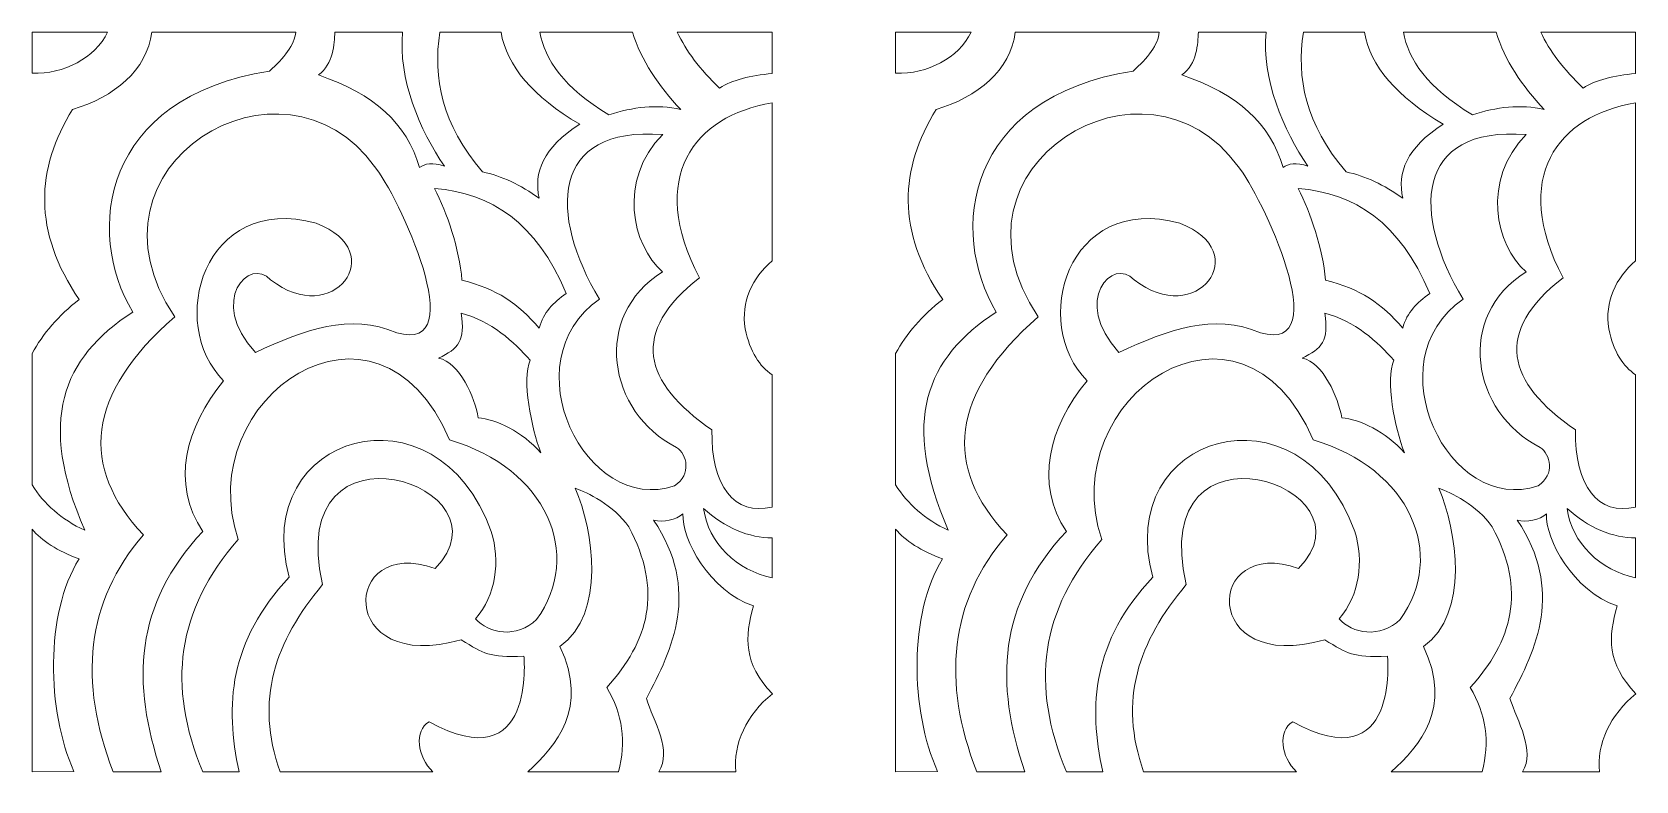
# Model space of a CAD drawing. Header units: centimetres. Extents: x -28.8 to 28.8, y -13.6 to 13.3.
import ezdxf

# ---------------------------------------------------------------- set-up
doc = ezdxf.new("R2010")
doc.units = ezdxf.units.CM
doc.header["$MEASUREMENT"] = 0
doc.layers.add('layer 1', color=7, linetype='Continuous')

msp = doc.modelspace()

# ---------------------------------------------------------------- linework, layer by layer
at = {"layer": 'layer 1', "color": 242, "lineweight": 9}
for points, knots in [([(-28.82835, 1.73732), (-28.44092, 2.44754), (-27.87738, 3.11486), (-27.13587, 3.6808), (-27.13587, 3.6808), (-28.80458, 6.13176), (-28.69527, 8.39112), (-27.36943, 10.51936), (-27.36943, 10.51936), (-25.89087, 10.9556), (-24.68468, 11.92938), (-24.52879, 13.29993), (-24.52879, 13.29993), (-24.52879, 13.29993), (-19.35021, 13.29993), (-19.35021, 13.29993), (-19.35021, 13.29993), (-19.38934, 12.84824), (-19.77112, 12.35361), (-20.29504, 11.89914), (-20.29504, 11.89914), (-26.32165, 10.94625), (-26.94044, 6.12608), (-25.20976, 3.23387), (-25.20976, 3.23387), (-27.7645, 1.56134), (-28.63441, -0.67425), (-26.93449, -4.61592), (-26.93449, -4.61592), (-27.77272, -4.2295), (-28.40487, -3.65945), (-28.82835, -2.984), (-28.82835, -2.984), (-28.82835, -2.984), (-28.82835, 1.73732), (-28.82835, 1.73732)], [0, 0, 0, 0, 0.1, 0.1, 0.1, 0.1, 0.2, 0.2, 0.2, 0.2, 0.3, 0.3, 0.3, 0.3, 0.4, 0.4, 0.4, 0.4, 0.5, 0.5, 0.5, 0.5, 0.6, 0.6, 0.6, 0.6, 0.7, 0.7, 0.7, 0.7, 0.8, 0.8, 0.8, 0.8, 1, 1, 1, 1]), ([(-26.11352, 13.29993), (-26.57134, 12.35438), (-27.67509, 11.79043), (-28.82834, 11.81859), (-28.82834, 11.81859), (-28.82834, 11.81859), (-28.82834, 13.29993), (-28.82834, 13.29993), (-28.82834, 13.29993), (-28.82834, 13.29993), (-26.11352, 13.29993), (-26.11352, 13.29993)], [0, 0, 0, 0, 0.25, 0.25, 0.25, 0.25, 0.5, 0.5, 0.5, 0.5, 1, 1, 1, 1]), ([(-15.50629, 13.29994), (-15.68377, 11.63573), (-14.88047, 9.74776), (-14.00758, 8.47756), (-14.00758, 8.47756), (-14.42974, 8.62377), (-14.70867, 8.58125), (-14.89835, 8.42446), (-14.89835, 8.42446), (-15.37217, 10.03642), (-16.51908, 11.06621), (-18.53718, 11.75713), (-18.53718, 11.75713), (-17.98727, 12.15617), (-17.96959, 12.88122), (-17.943, 13.29994), (-17.943, 13.29994), (-17.943, 13.29994), (-15.50629, 13.29994), (-15.50629, 13.29994)], [0, 0, 0, 0, 0.16666667, 0.16666667, 0.16666667, 0.16666667, 0.33333333, 0.33333333, 0.33333333, 0.33333333, 0.5, 0.5, 0.5, 0.5, 0.66666667, 0.66666667, 0.66666667, 0.66666667, 1, 1, 1, 1]), ([(-11.97018, 13.29993), (-11.77295, 12.08357), (-10.81339, 10.97483), (-9.14073, 9.98682), (-9.14073, 9.98682), (-10.47351, 9.13453), (-10.79633, 8.25302), (-10.60051, 7.3241), (-10.60051, 7.3241), (-11.26426, 7.8048), (-11.95441, 8.13366), (-12.6357, 8.2693), (-12.6357, 8.2693), (-14.10271, 10.00168), (-14.42503, 11.64018), (-14.16799, 13.29994), (-14.16799, 13.29994), (-14.16799, 13.29994), (-11.97018, 13.29993), (-11.97018, 13.29993)], [0, 0, 0, 0, 0.16666667, 0.16666667, 0.16666667, 0.16666667, 0.33333333, 0.33333333, 0.33333333, 0.33333333, 0.5, 0.5, 0.5, 0.5, 0.66666667, 0.66666667, 0.66666667, 0.66666667, 1, 1, 1, 1]), ([(-7.23934, 13.29993), (-6.93418, 12.27972), (-6.3042, 11.36097), (-5.50995, 10.51257), (-5.50995, 10.51257), (-6.37086, 10.72036), (-7.23177, 10.59805), (-8.09266, 10.32571), (-8.09266, 10.32571), (-9.70742, 11.29539), (-10.40506, 12.31222), (-10.57052, 13.29994), (-10.57052, 13.29994), (-10.57052, 13.29994), (-7.23934, 13.29993), (-7.23934, 13.29993)], [0, 0, 0, 0, 0.2, 0.2, 0.2, 0.2, 0.4, 0.4, 0.4, 0.4, 0.6, 0.6, 0.6, 0.6, 1, 1, 1, 1]), ([(-5.63458, 13.29993), (-5.32504, 12.62966), (-4.82025, 11.96163), (-4.11194, 11.2819), (-4.11194, 11.2819), (-3.66256, 11.58843), (-3.00179, 11.73244), (-2.22835, 11.80935), (-2.22835, 11.80935), (-2.22835, 11.80935), (-2.22834, 13.29993), (-2.22834, 13.29993), (-2.22834, 13.29993), (-2.22834, 13.29993), (-5.63458, 13.29993), (-5.63458, 13.29993)], [0, 0, 0, 0, 0.2, 0.2, 0.2, 0.2, 0.4, 0.4, 0.4, 0.4, 0.6, 0.6, 0.6, 0.6, 1, 1, 1, 1]), ([(-25.91538, -13.2959), (-27.16645, -10.05281), (-26.90012, -7.18317), (-24.82414, -4.7792), (-24.82414, -4.7792), (-27.12671, -2.33801), (-26.88852, 0.26748), (-23.70123, 3.06373), (-23.70123, 3.06373), (-27.39894, 8.52219), (-19.80159, 13.05184), (-16.51456, 8.4618), (-16.51456, 8.4618), (-15.69553, 7.48207), (-12.95914, 1.70555), (-15.71567, 2.48563), (-15.71567, 2.48563), (-17.41907, 3.21568), (-19.01868, 2.59897), (-20.79992, 1.78044), (-20.79992, 1.78044), (-22.52379, 3.63804), (-20.99617, 5.2334), (-20.25762, 4.39509), (-20.25762, 4.39509), (-18.0076, 2.62735), (-15.91971, 5.39269), (-18.61067, 6.42845), (-18.61067, 6.42845), (-22.67904, 7.52711), (-23.99665, 2.79729), (-21.94198, 0.7641), (-21.94198, 0.7641), (-23.32151, -0.92255), (-23.84371, -2.92501), (-22.6906, -4.65818), (-22.6906, -4.65818), (-25.15181, -7.2755), (-25.26654, -10.09755), (-24.18572, -13.29584), (-24.18572, -13.29584), (-24.18572, -13.29584), (-25.91538, -13.2959), (-25.91538, -13.2959)], [0, 0, 0, 0, 0.08333333, 0.08333333, 0.08333333, 0.08333333, 0.16666667, 0.16666667, 0.16666667, 0.16666667, 0.25, 0.25, 0.25, 0.25, 0.33333333, 0.33333333, 0.33333333, 0.33333333, 0.41666667, 0.41666667, 0.41666667, 0.41666667, 0.5, 0.5, 0.5, 0.5, 0.58333333, 0.58333333, 0.58333333, 0.58333333, 0.66666667, 0.66666667, 0.66666667, 0.66666667, 0.75, 0.75, 0.75, 0.75, 0.83333333, 0.83333333, 0.83333333, 0.83333333, 1, 1, 1, 1]), ([(-2.22834, -3.78112), (-3.57135, -4.10159), (-4.43292, -3.01997), (-4.38704, -1.00298), (-4.38704, -1.00298), (-6.87619, 0.69957), (-7.33788, 2.507), (-4.8362, 4.46771), (-4.8362, 4.46771), (-6.72638, 8.07381), (-5.03287, 10.28634), (-2.22835, 10.75265), (-2.22835, 10.75265), (-2.22835, 10.75265), (-2.22835, 5.06988), (-2.22835, 5.06988), (-2.22835, 5.06988), (-2.93944, 4.46516), (-3.35089, 3.60476), (-3.18925, 2.62802), (-3.18925, 2.62802), (-3.0273, 1.80138), (-2.66699, 1.27702), (-2.22835, 0.97792), (-2.22835, 0.97792), (-2.22835, 0.97792), (-2.22834, -3.78112), (-2.22834, -3.78112)], [0, 0, 0, 0, 0.125, 0.125, 0.125, 0.125, 0.25, 0.25, 0.25, 0.25, 0.375, 0.375, 0.375, 0.375, 0.5, 0.5, 0.5, 0.5, 0.625, 0.625, 0.625, 0.625, 0.75, 0.75, 0.75, 0.75, 1, 1, 1, 1]), ([(-5.65968, -1.63235), (-8.14411, -0.38168), (-8.70616, 3.10746), (-6.16247, 4.67285), (-6.16247, 4.67285), (-7.25846, 5.63066), (-7.78234, 7.98478), (-6.15741, 9.61313), (-6.15741, 9.61313), (-10.20627, 9.93214), (-10.25462, 6.7229), (-8.42954, 3.6931), (-8.42954, 3.6931), (-11.66884, 1.45496), (-8.92081, -4.11456), (-5.73455, -3.01213), (-5.73455, -3.01213), (-5.10296, -2.59659), (-5.28705, -1.89066), (-5.65968, -1.63235)], [0, 0, 0, 0, 0.16666667, 0.16666667, 0.16666667, 0.16666667, 0.33333333, 0.33333333, 0.33333333, 0.33333333, 0.5, 0.5, 0.5, 0.5, 0.66666667, 0.66666667, 0.66666667, 0.66666667, 1, 1, 1, 1]), ([(-10.60051, 2.65221), (-10.43997, 3.23198), (-10.09459, 3.5615), (-9.62351, 3.90503), (-9.62351, 3.90503), (-10.72226, 6.47031), (-12.31011, 7.50017), (-14.35635, 7.67772), (-14.35635, 7.67772), (-13.90512, 6.78046), (-13.47857, 5.53197), (-13.37317, 4.3748), (-13.37317, 4.3748), (-12.1208, 4.06715), (-11.35379, 3.54077), (-10.60051, 2.65221)], [0, 0, 0, 0, 0.2, 0.2, 0.2, 0.2, 0.4, 0.4, 0.4, 0.4, 0.6, 0.6, 0.6, 0.6, 1, 1, 1, 1]), ([(-12.88269, -7.79383), (-12.43211, -8.33104), (-11.39945, -8.51505), (-10.69203, -7.82635), (-10.69203, -7.82635), (-9.01079, -5.48916), (-10.32427, -2.39859), (-13.81954, -1.36608), (-13.81954, -1.36608), (-16.41897, 4.72065), (-23.13609, 0.14948), (-21.41795, -4.94866), (-21.41795, -4.94866), (-23.63306, -7.47819), (-23.98687, -10.18932), (-22.6906, -13.29993), (-22.6906, -13.29993), (-22.6906, -13.29993), (-21.38256, -13.29993), (-21.38256, -13.29993), (-21.38256, -13.29993), (-21.91407, -10.9093), (-21.74028, -8.60178), (-19.58385, -6.30423), (-19.58385, -6.30423), (-21.00939, -1.13203), (-14.27811, 0.81257), (-12.32232, -4.65818), (-12.32232, -4.65818), (-11.98804, -5.71521), (-12.15285, -6.9623), (-12.88269, -7.79383)], [0, 0, 0, 0, 0.11111111, 0.11111111, 0.11111111, 0.11111111, 0.22222222, 0.22222222, 0.22222222, 0.22222222, 0.33333333, 0.33333333, 0.33333333, 0.33333333, 0.44444444, 0.44444444, 0.44444444, 0.44444444, 0.55555556, 0.55555556, 0.55555556, 0.55555556, 0.66666667, 0.66666667, 0.66666667, 0.66666667, 0.77777778, 0.77777778, 0.77777778, 0.77777778, 1, 1, 1, 1]), ([(-12.78855, -0.56789), (-12.15547, -0.62349), (-11.20891, -1.06647), (-10.5385, -1.82497), (-10.5385, -1.82497), (-10.87951, -0.93013), (-11.23573, 0.79966), (-10.9205, 1.49645), (-10.9205, 1.49645), (-11.49133, 2.15404), (-12.33476, 2.92117), (-13.40462, 3.19149), (-13.40462, 3.19149), (-13.24551, 2.21009), (-13.50683, 1.90589), (-14.2171, 1.57696), (-14.2171, 1.57696), (-13.45001, 1.41356), (-12.92086, 0.15426), (-12.78855, -0.56789)], [0, 0, 0, 0, 0.16666667, 0.16666667, 0.16666667, 0.16666667, 0.33333333, 0.33333333, 0.33333333, 0.33333333, 0.5, 0.5, 0.5, 0.5, 0.66666667, 0.66666667, 0.66666667, 0.66666667, 1, 1, 1, 1]), ([(-11.14804, -9.1431), (-11.14805, -9.1431), (-10.69319, -13.62791), (-14.5554, -11.50107), (-14.5554, -11.50107), (-15.09982, -11.81862), (-14.98095, -12.76826), (-14.41866, -13.29584), (-14.41866, -13.29584), (-14.41866, -13.29584), (-19.91313, -13.2955), (-19.91313, -13.2955), (-19.91313, -13.2955), (-20.82828, -10.7276), (-20.10473, -8.61669), (-18.38609, -6.5705), (-18.38609, -6.5705), (-19.82718, -0.27161), (-11.40758, -3.01296), (-14.34357, -5.98954), (-14.34357, -5.98954), (-17.71956, -4.77148), (-17.89493, -9.84388), (-13.39765, -8.55303), (-13.39765, -8.55303), (-12.56975, -9.06818), (-12.41998, -9.18557), (-11.14804, -9.1431)], [0, 0, 0, 0, 0.125, 0.125, 0.125, 0.125, 0.25, 0.25, 0.25, 0.25, 0.375, 0.375, 0.375, 0.375, 0.5, 0.5, 0.5, 0.5, 0.625, 0.625, 0.625, 0.625, 0.75, 0.75, 0.75, 0.75, 1, 1, 1, 1]), ([(-11.01226, -13.29993), (-9.97697, -12.34816), (-8.80557, -11.01083), (-9.85191, -8.7975), (-9.85191, -8.7975), (-8.18822, -7.60484), (-8.64902, -4.63335), (-9.29916, -3.09957), (-9.29916, -3.09957), (-8.89396, -3.24993), (-7.91231, -3.71811), (-7.38148, -4.48873), (-7.38148, -4.48873), (-6.14227, -6.77024), (-6.66609, -8.62642), (-8.17198, -10.26234), (-8.17198, -10.26234), (-7.59802, -11.22408), (-7.46354, -12.23729), (-7.74425, -13.29579), (-7.74425, -13.29579), (-7.74425, -13.29579), (-11.01226, -13.29993), (-11.01226, -13.29993)], [0, 0, 0, 0, 0.14285714, 0.14285714, 0.14285714, 0.14285714, 0.28571429, 0.28571429, 0.28571429, 0.28571429, 0.42857143, 0.42857143, 0.42857143, 0.42857143, 0.57142857, 0.57142857, 0.57142857, 0.57142857, 0.71428571, 0.71428571, 0.71428571, 0.71428571, 1, 1, 1, 1]), ([(-6.29771, -13.29485), (-5.81111, -12.55656), (-6.48804, -11.47622), (-6.74517, -10.66141), (-6.74517, -10.66141), (-5.79825, -8.88372), (-4.79504, -6.79248), (-6.48315, -4.24666), (-6.48315, -4.24666), (-6.13679, -4.34797), (-5.67829, -4.24456), (-5.43005, -4.02154), (-5.43005, -4.02154), (-5.48266, -4.9365), (-4.46983, -6.79899), (-2.89372, -7.33586), (-2.89372, -7.33586), (-3.21223, -8.46284), (-3.26466, -9.40467), (-2.21607, -10.49197), (-2.21607, -10.49197), (-3.13551, -11.24482), (-3.63816, -12.30483), (-3.52613, -13.29993), (-3.52613, -13.29993), (-3.52613, -13.29993), (-6.29771, -13.29485), (-6.29771, -13.29485)], [0, 0, 0, 0, 0.125, 0.125, 0.125, 0.125, 0.25, 0.25, 0.25, 0.25, 0.375, 0.375, 0.375, 0.375, 0.5, 0.5, 0.5, 0.5, 0.625, 0.625, 0.625, 0.625, 0.75, 0.75, 0.75, 0.75, 1, 1, 1, 1]), ([(-2.22835, -6.32696), (-3.48433, -6.0544), (-4.53254, -5.07371), (-4.68648, -3.83516), (-4.68648, -3.83516), (-3.9501, -4.50402), (-3.03202, -4.90014), (-2.22834, -4.88882), (-2.22834, -4.88882), (-2.22834, -4.88882), (-2.22835, -6.32696), (-2.22835, -6.32696)], [0, 0, 0, 0, 0.25, 0.25, 0.25, 0.25, 0.5, 0.5, 0.5, 0.5, 1, 1, 1, 1]), ([(-28.82837, -4.57553), (-28.49202, -4.98699), (-27.90692, -5.36216), (-27.13939, -5.64747), (-27.13939, -5.64747), (-28.36766, -7.60487), (-28.29971, -11.10613), (-27.32414, -13.28281), (-27.32414, -13.28281), (-27.32414, -13.28281), (-28.82835, -13.29993), (-28.82835, -13.29993), (-28.82835, -13.29993), (-28.82835, -13.29993), (-28.82837, -4.57553), (-28.82837, -4.57553)], [0, 0, 0, 0, 0.2, 0.2, 0.2, 0.2, 0.4, 0.4, 0.4, 0.4, 0.6, 0.6, 0.6, 0.6, 1, 1, 1, 1])]:
    msp.add_open_spline(points, degree=3, knots=knots, dxfattribs=at)
at = {"layer": 'layer 1', "color": 177, "lineweight": 9}
for points, knots in [([(2.2161, 1.73732), (2.60353, 2.44754), (3.16707, 3.11486), (3.90858, 3.6808), (3.90858, 3.6808), (2.23987, 6.13176), (2.34918, 8.39112), (3.67502, 10.51936), (3.67502, 10.51936), (5.15358, 10.9556), (6.35977, 11.92938), (6.51566, 13.29993), (6.51566, 13.29993), (6.51566, 13.29993), (11.69424, 13.29993), (11.69424, 13.29993), (11.69424, 13.29993), (11.65511, 12.84824), (11.27333, 12.35361), (10.74941, 11.89914), (10.74941, 11.89914), (4.7228, 10.94625), (4.10401, 6.12608), (5.83469, 3.23387), (5.83469, 3.23387), (3.27995, 1.56134), (2.41004, -0.67425), (4.10996, -4.61592), (4.10996, -4.61592), (3.27173, -4.2295), (2.63958, -3.65945), (2.2161, -2.984), (2.2161, -2.984), (2.2161, -2.984), (2.2161, 1.73732), (2.2161, 1.73732)], [0, 0, 0, 0, 0.1, 0.1, 0.1, 0.1, 0.2, 0.2, 0.2, 0.2, 0.3, 0.3, 0.3, 0.3, 0.4, 0.4, 0.4, 0.4, 0.5, 0.5, 0.5, 0.5, 0.6, 0.6, 0.6, 0.6, 0.7, 0.7, 0.7, 0.7, 0.8, 0.8, 0.8, 0.8, 1, 1, 1, 1]), ([(4.93093, 13.29993), (4.47311, 12.35438), (3.36936, 11.79043), (2.21611, 11.81859), (2.21611, 11.81859), (2.21611, 11.81859), (2.21611, 13.29993), (2.21611, 13.29993), (2.21611, 13.29993), (2.21611, 13.29993), (4.93093, 13.29993), (4.93093, 13.29993)], [0, 0, 0, 0, 0.25, 0.25, 0.25, 0.25, 0.5, 0.5, 0.5, 0.5, 1, 1, 1, 1]), ([(15.53816, 13.29994), (15.36068, 11.63573), (16.16398, 9.74776), (17.03687, 8.47756), (17.03687, 8.47756), (16.61471, 8.62377), (16.33578, 8.58125), (16.1461, 8.42446), (16.1461, 8.42446), (15.67228, 10.03642), (14.52537, 11.06621), (12.50727, 11.75713), (12.50727, 11.75713), (13.05718, 12.15617), (13.07486, 12.88122), (13.10145, 13.29994), (13.10145, 13.29994), (13.10145, 13.29994), (15.53816, 13.29994), (15.53816, 13.29994)], [0, 0, 0, 0, 0.16666667, 0.16666667, 0.16666667, 0.16666667, 0.33333333, 0.33333333, 0.33333333, 0.33333333, 0.5, 0.5, 0.5, 0.5, 0.66666667, 0.66666667, 0.66666667, 0.66666667, 1, 1, 1, 1]), ([(19.07427, 13.29993), (19.2715, 12.08357), (20.23106, 10.97483), (21.90372, 9.98682), (21.90372, 9.98682), (20.57094, 9.13453), (20.24812, 8.25302), (20.44394, 7.3241), (20.44394, 7.3241), (19.78019, 7.8048), (19.09004, 8.13366), (18.40875, 8.2693), (18.40875, 8.2693), (16.94174, 10.00168), (16.61942, 11.64018), (16.87646, 13.29994), (16.87646, 13.29994), (16.87646, 13.29994), (19.07427, 13.29993), (19.07427, 13.29993)], [0, 0, 0, 0, 0.16666667, 0.16666667, 0.16666667, 0.16666667, 0.33333333, 0.33333333, 0.33333333, 0.33333333, 0.5, 0.5, 0.5, 0.5, 0.66666667, 0.66666667, 0.66666667, 0.66666667, 1, 1, 1, 1]), ([(23.80511, 13.29993), (24.11027, 12.27972), (24.74025, 11.36097), (25.5345, 10.51257), (25.5345, 10.51257), (24.67359, 10.72036), (23.81268, 10.59805), (22.95179, 10.32571), (22.95179, 10.32571), (21.33703, 11.29539), (20.63939, 12.31222), (20.47393, 13.29994), (20.47393, 13.29994), (20.47393, 13.29994), (23.80511, 13.29993), (23.80511, 13.29993)], [0, 0, 0, 0, 0.2, 0.2, 0.2, 0.2, 0.4, 0.4, 0.4, 0.4, 0.6, 0.6, 0.6, 0.6, 1, 1, 1, 1]), ([(25.40987, 13.29993), (25.71941, 12.62966), (26.2242, 11.96163), (26.93251, 11.2819), (26.93251, 11.2819), (27.38189, 11.58843), (28.04266, 11.73244), (28.8161, 11.80935), (28.8161, 11.80935), (28.8161, 11.80935), (28.81611, 13.29993), (28.81611, 13.29993), (28.81611, 13.29993), (28.81611, 13.29993), (25.40987, 13.29993), (25.40987, 13.29993)], [0, 0, 0, 0, 0.2, 0.2, 0.2, 0.2, 0.4, 0.4, 0.4, 0.4, 0.6, 0.6, 0.6, 0.6, 1, 1, 1, 1]), ([(5.12907, -13.2959), (3.878, -10.05281), (4.14433, -7.18317), (6.22031, -4.7792), (6.22031, -4.7792), (3.91774, -2.33801), (4.15593, 0.26748), (7.34322, 3.06373), (7.34322, 3.06373), (3.64551, 8.52219), (11.24286, 13.05184), (14.52989, 8.4618), (14.52989, 8.4618), (15.34892, 7.48207), (18.08531, 1.70555), (15.32878, 2.48563), (15.32878, 2.48563), (13.62538, 3.21568), (12.02577, 2.59897), (10.24453, 1.78044), (10.24453, 1.78044), (8.52066, 3.63804), (10.04828, 5.2334), (10.78683, 4.39509), (10.78683, 4.39509), (13.03685, 2.62735), (15.12474, 5.39269), (12.43378, 6.42845), (12.43378, 6.42845), (8.36541, 7.52711), (7.0478, 2.79729), (9.10247, 0.7641), (9.10247, 0.7641), (7.72294, -0.92255), (7.20074, -2.92501), (8.35385, -4.65818), (8.35385, -4.65818), (5.89264, -7.2755), (5.77791, -10.09755), (6.85873, -13.29584), (6.85873, -13.29584), (6.85873, -13.29584), (5.12907, -13.2959), (5.12907, -13.2959)], [0, 0, 0, 0, 0.08333333, 0.08333333, 0.08333333, 0.08333333, 0.16666667, 0.16666667, 0.16666667, 0.16666667, 0.25, 0.25, 0.25, 0.25, 0.33333333, 0.33333333, 0.33333333, 0.33333333, 0.41666667, 0.41666667, 0.41666667, 0.41666667, 0.5, 0.5, 0.5, 0.5, 0.58333333, 0.58333333, 0.58333333, 0.58333333, 0.66666667, 0.66666667, 0.66666667, 0.66666667, 0.75, 0.75, 0.75, 0.75, 0.83333333, 0.83333333, 0.83333333, 0.83333333, 1, 1, 1, 1]), ([(28.81611, -3.78112), (27.4731, -4.10159), (26.61153, -3.01997), (26.65741, -1.00298), (26.65741, -1.00298), (24.16826, 0.69957), (23.70657, 2.507), (26.20825, 4.46771), (26.20825, 4.46771), (24.31807, 8.07381), (26.01158, 10.28634), (28.8161, 10.75265), (28.8161, 10.75265), (28.8161, 10.75265), (28.8161, 5.06988), (28.8161, 5.06988), (28.8161, 5.06988), (28.10501, 4.46516), (27.69356, 3.60476), (27.8552, 2.62802), (27.8552, 2.62802), (28.01715, 1.80138), (28.37746, 1.27702), (28.8161, 0.97792), (28.8161, 0.97792), (28.8161, 0.97792), (28.81611, -3.78112), (28.81611, -3.78112)], [0, 0, 0, 0, 0.125, 0.125, 0.125, 0.125, 0.25, 0.25, 0.25, 0.25, 0.375, 0.375, 0.375, 0.375, 0.5, 0.5, 0.5, 0.5, 0.625, 0.625, 0.625, 0.625, 0.75, 0.75, 0.75, 0.75, 1, 1, 1, 1]), ([(25.38477, -1.63235), (22.90034, -0.38168), (22.33829, 3.10746), (24.88198, 4.67285), (24.88198, 4.67285), (23.78599, 5.63066), (23.26211, 7.98478), (24.88704, 9.61313), (24.88704, 9.61313), (20.83818, 9.93214), (20.78983, 6.7229), (22.61491, 3.6931), (22.61491, 3.6931), (19.37561, 1.45496), (22.12364, -4.11456), (25.3099, -3.01213), (25.3099, -3.01213), (25.94149, -2.59659), (25.7574, -1.89066), (25.38477, -1.63235)], [0, 0, 0, 0, 0.16666667, 0.16666667, 0.16666667, 0.16666667, 0.33333333, 0.33333333, 0.33333333, 0.33333333, 0.5, 0.5, 0.5, 0.5, 0.66666667, 0.66666667, 0.66666667, 0.66666667, 1, 1, 1, 1]), ([(20.44394, 2.65221), (20.60448, 3.23198), (20.94986, 3.5615), (21.42094, 3.90503), (21.42094, 3.90503), (20.32219, 6.47031), (18.73434, 7.50017), (16.6881, 7.67772), (16.6881, 7.67772), (17.13933, 6.78046), (17.56588, 5.53197), (17.67128, 4.3748), (17.67128, 4.3748), (18.92365, 4.06715), (19.69066, 3.54077), (20.44394, 2.65221)], [0, 0, 0, 0, 0.2, 0.2, 0.2, 0.2, 0.4, 0.4, 0.4, 0.4, 0.6, 0.6, 0.6, 0.6, 1, 1, 1, 1]), ([(18.16176, -7.79383), (18.61234, -8.33104), (19.645, -8.51505), (20.35242, -7.82635), (20.35242, -7.82635), (22.03366, -5.48916), (20.72018, -2.39859), (17.22491, -1.36608), (17.22491, -1.36608), (14.62548, 4.72065), (7.90836, 0.14948), (9.6265, -4.94866), (9.6265, -4.94866), (7.41139, -7.47819), (7.05758, -10.18932), (8.35385, -13.29993), (8.35385, -13.29993), (8.35385, -13.29993), (9.66189, -13.29993), (9.66189, -13.29993), (9.66189, -13.29993), (9.13038, -10.9093), (9.30417, -8.60178), (11.4606, -6.30423), (11.4606, -6.30423), (10.03506, -1.13203), (16.76634, 0.81257), (18.72213, -4.65818), (18.72213, -4.65818), (19.05641, -5.71521), (18.8916, -6.9623), (18.16176, -7.79383)], [0, 0, 0, 0, 0.11111111, 0.11111111, 0.11111111, 0.11111111, 0.22222222, 0.22222222, 0.22222222, 0.22222222, 0.33333333, 0.33333333, 0.33333333, 0.33333333, 0.44444444, 0.44444444, 0.44444444, 0.44444444, 0.55555556, 0.55555556, 0.55555556, 0.55555556, 0.66666667, 0.66666667, 0.66666667, 0.66666667, 0.77777778, 0.77777778, 0.77777778, 0.77777778, 1, 1, 1, 1]), ([(18.2559, -0.56789), (18.88898, -0.62349), (19.83554, -1.06647), (20.50595, -1.82497), (20.50595, -1.82497), (20.16494, -0.93013), (19.80872, 0.79966), (20.12395, 1.49645), (20.12395, 1.49645), (19.55312, 2.15404), (18.70969, 2.92117), (17.63983, 3.19149), (17.63983, 3.19149), (17.79894, 2.21009), (17.53762, 1.90589), (16.82735, 1.57696), (16.82735, 1.57696), (17.59444, 1.41356), (18.12359, 0.15426), (18.2559, -0.56789)], [0, 0, 0, 0, 0.16666667, 0.16666667, 0.16666667, 0.16666667, 0.33333333, 0.33333333, 0.33333333, 0.33333333, 0.5, 0.5, 0.5, 0.5, 0.66666667, 0.66666667, 0.66666667, 0.66666667, 1, 1, 1, 1]), ([(19.89641, -9.1431), (19.8964, -9.1431), (20.35126, -13.62791), (16.48905, -11.50107), (16.48905, -11.50107), (15.94463, -11.81862), (16.0635, -12.76826), (16.62579, -13.29584), (16.62579, -13.29584), (16.62579, -13.29584), (11.13132, -13.2955), (11.13132, -13.2955), (11.13132, -13.2955), (10.21617, -10.7276), (10.93972, -8.61669), (12.65836, -6.5705), (12.65836, -6.5705), (11.21727, -0.27161), (19.63687, -3.01296), (16.70088, -5.98954), (16.70088, -5.98954), (13.32489, -4.77148), (13.14952, -9.84388), (17.6468, -8.55303), (17.6468, -8.55303), (18.4747, -9.06818), (18.62447, -9.18557), (19.89641, -9.1431)], [0, 0, 0, 0, 0.125, 0.125, 0.125, 0.125, 0.25, 0.25, 0.25, 0.25, 0.375, 0.375, 0.375, 0.375, 0.5, 0.5, 0.5, 0.5, 0.625, 0.625, 0.625, 0.625, 0.75, 0.75, 0.75, 0.75, 1, 1, 1, 1]), ([(20.03219, -13.29993), (21.06748, -12.34816), (22.23888, -11.01083), (21.19254, -8.7975), (21.19254, -8.7975), (22.85623, -7.60484), (22.39543, -4.63335), (21.74529, -3.09957), (21.74529, -3.09957), (22.15049, -3.24993), (23.13214, -3.71811), (23.66297, -4.48873), (23.66297, -4.48873), (24.90218, -6.77024), (24.37836, -8.62642), (22.87247, -10.26234), (22.87247, -10.26234), (23.44643, -11.22408), (23.58091, -12.23729), (23.3002, -13.29579), (23.3002, -13.29579), (23.3002, -13.29579), (20.03219, -13.29993), (20.03219, -13.29993)], [0, 0, 0, 0, 0.14285714, 0.14285714, 0.14285714, 0.14285714, 0.28571429, 0.28571429, 0.28571429, 0.28571429, 0.42857143, 0.42857143, 0.42857143, 0.42857143, 0.57142857, 0.57142857, 0.57142857, 0.57142857, 0.71428571, 0.71428571, 0.71428571, 0.71428571, 1, 1, 1, 1]), ([(24.74674, -13.29485), (25.23334, -12.55656), (24.55641, -11.47622), (24.29928, -10.66141), (24.29928, -10.66141), (25.2462, -8.88372), (26.24941, -6.79248), (24.5613, -4.24666), (24.5613, -4.24666), (24.90766, -4.34797), (25.36616, -4.24456), (25.6144, -4.02154), (25.6144, -4.02154), (25.56179, -4.9365), (26.57462, -6.79899), (28.15073, -7.33586), (28.15073, -7.33586), (27.83222, -8.46284), (27.77979, -9.40467), (28.82838, -10.49197), (28.82838, -10.49197), (27.90894, -11.24482), (27.40629, -12.30483), (27.51832, -13.29993), (27.51832, -13.29993), (27.51832, -13.29993), (24.74674, -13.29485), (24.74674, -13.29485)], [0, 0, 0, 0, 0.125, 0.125, 0.125, 0.125, 0.25, 0.25, 0.25, 0.25, 0.375, 0.375, 0.375, 0.375, 0.5, 0.5, 0.5, 0.5, 0.625, 0.625, 0.625, 0.625, 0.75, 0.75, 0.75, 0.75, 1, 1, 1, 1]), ([(28.8161, -6.32696), (27.56012, -6.0544), (26.51191, -5.07371), (26.35797, -3.83516), (26.35797, -3.83516), (27.09435, -4.50402), (28.01243, -4.90014), (28.81611, -4.88882), (28.81611, -4.88882), (28.81611, -4.88882), (28.8161, -6.32696), (28.8161, -6.32696)], [0, 0, 0, 0, 0.25, 0.25, 0.25, 0.25, 0.5, 0.5, 0.5, 0.5, 1, 1, 1, 1]), ([(2.21608, -4.57553), (2.55243, -4.98699), (3.13753, -5.36216), (3.90506, -5.64747), (3.90506, -5.64747), (2.67679, -7.60487), (2.74474, -11.10613), (3.72031, -13.28281), (3.72031, -13.28281), (3.72031, -13.28281), (2.2161, -13.29993), (2.2161, -13.29993), (2.2161, -13.29993), (2.2161, -13.29993), (2.21608, -4.57553), (2.21608, -4.57553)], [0, 0, 0, 0, 0.2, 0.2, 0.2, 0.2, 0.4, 0.4, 0.4, 0.4, 0.6, 0.6, 0.6, 0.6, 1, 1, 1, 1])]:
    msp.add_open_spline(points, degree=3, knots=knots, dxfattribs=at)

doc.saveas('drawing.dxf')
